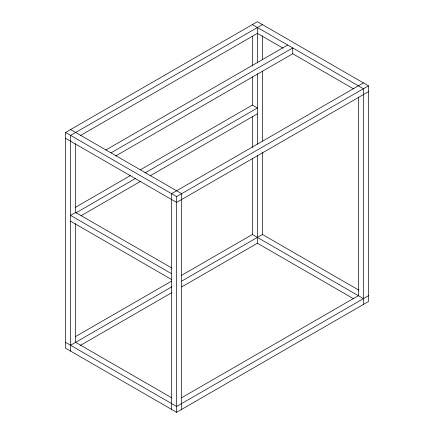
<?xml version="1.0" encoding="UTF-8"?>
<svg xmlns="http://www.w3.org/2000/svg" width="434" height="434" viewBox="0 0 434 434"><rect width="100%" height="100%" fill="white"/><g stroke="black" fill="none" stroke-linecap="round" stroke-linejoin="round"><path stroke-width="0.65" d="M257.395 155.687L257.389 243.235L353.672 298.82M257.395 144.202L257.395 73.693M368.466 91.655L176.611 202.423L65.534 138.294L65.534 132.468L257.389 21.7L368.466 85.829L368.466 301.532L176.611 412.3L65.534 348.171L65.534 342.345L176.611 406.468L368.466 295.706M262.44 24.613L70.585 135.381L70.585 351.09M80.323 135.587L257.389 33.358L283.022 48.158M105.929 149.958L287.682 45.017M110.974 152.871L292.733 47.935L292.733 53.762L115.666 155.99M75.397 207.365L130.471 175.526M140.432 169.765L252.344 105.066L252.344 76.834M171.913 268.082L75.635 212.497L70.585 215.41L171.56 273.708M75.76 212.991L135.522 178.439M144.902 173.02L257.395 107.979L252.344 105.066M81.033 215.769L140.795 181.217M150.175 175.797L257.395 113.811M363.415 82.91L171.56 193.678L171.56 409.387M65.534 132.468L176.611 196.597L368.466 85.829M75.277 336.719L171.43 281.205M181.396 275.449L252.344 234.49L363.415 298.619M70.585 345.258L171.788 286.825M181.754 281.075L262.44 234.49L358.717 290.075M80.323 345.464L171.788 292.657M181.754 286.901L257.389 243.235M181.884 397.593L358.365 295.706L358.365 97.08M252.344 24.613L363.415 88.742L363.415 304.451M292.733 53.762L353.677 88.954M70.585 129.549L181.656 193.678L181.656 409.387M70.585 221.199L171.56 279.496M171.913 397.929L75.635 342.345L75.635 223.705M262.44 35.87L262.44 59.594M262.44 71.116L262.44 140.941M262.44 152.464L262.44 234.49M257.389 27.532L257.389 62.941M252.344 36.494L252.344 66.076M252.344 116.301L252.344 147.37M252.344 158.849L252.344 234.49M176.611 196.597L176.611 412.3M75.635 143.692L75.635 212.497M65.659 138.37L65.659 342.415"/></g></svg>
